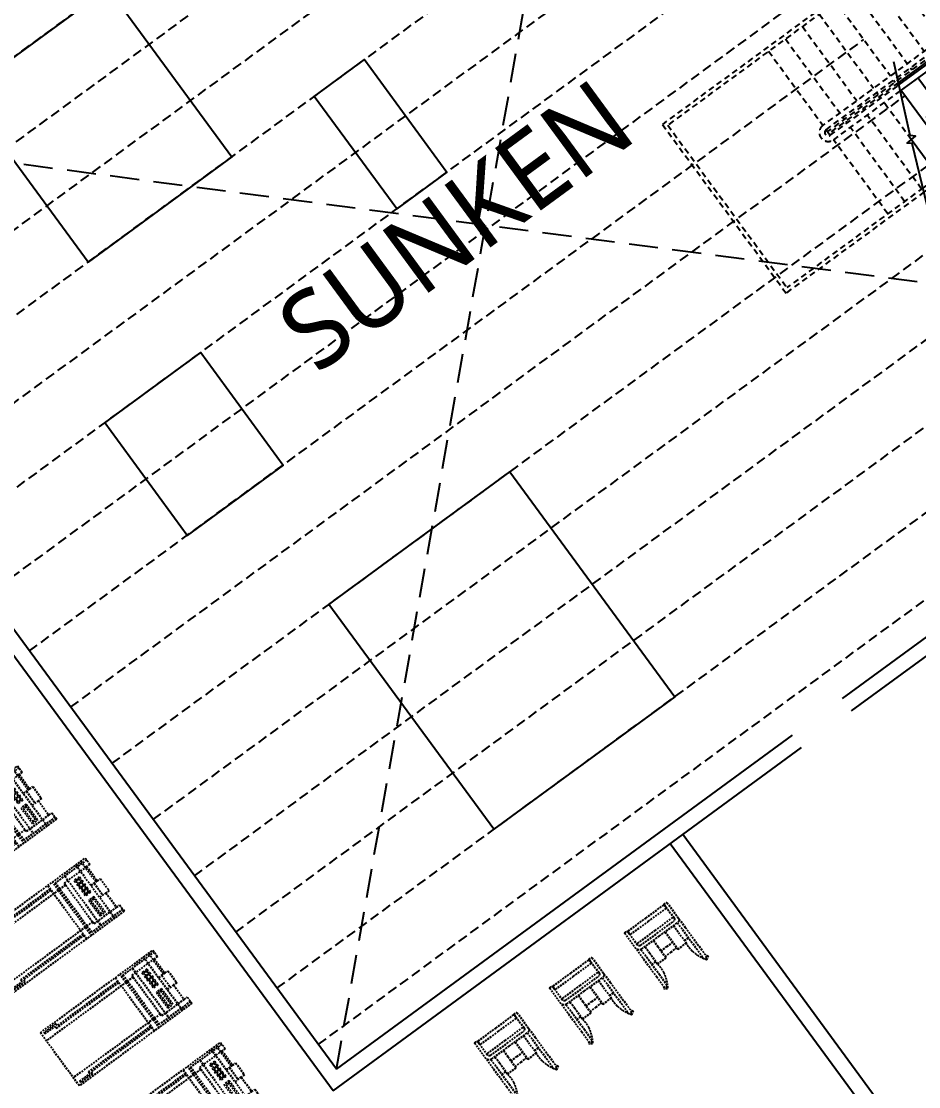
# Model space of a CAD drawing. Header units: millimetres. Extents: x 75184266 to 76346726, y -35850126 to -33679385.
# Drawn here: x 75345482 to 75357058, y -34902978 to -34889227 of the extents above; entities that cross this region are included whole.
import ezdxf
from ezdxf.enums import TextEntityAlignment as Align

# ---------------------------------------------------------------- set-up
doc = ezdxf.new("R2010")
doc.units = ezdxf.units.MM
doc.header["$LTSCALE"] = 50
doc.header["$MEASUREMENT"] = 0
doc.linetypes.add('XR-지하3층$0$-HID', pattern=[2.5, 1.5, -1])
doc.linetypes.add('XR-지하3층$0$HIDDEN', pattern=[0.375, 0.25, -0.125])
for name, color, linetype in [('XR-지하3층$0$CON', 2, 'CONTINUOUS'), ('XR-지하3층$0$HD', 7, 'CONTINUOUS'), ('XR-지하3층$0$가구', 27, 'XR-지하3층$0$HIDDEN')]:
    doc.layers.add(name, color=color, linetype=linetype)
doc.layers.add('건축', color=8, linetype='CONTINUOUS', plot=False)
doc.styles.add('XR-지하3층$0$맑은고딕', font='')
doc.styles.get('XR-지하3층$0$맑은고딕').set_extended_font_data('Malgun Gothic')

# ---------------------------------------------------------------- blocks, each defined once
blk = doc.blocks.new('XR-지하3층$0$A$C3B4F4651')
at = {"layer": 'XR-지하3층$0$CON', "ltscale": 100}
blk.add_line((1945, 2772, 0), (1945, 2772, 0), dxfattribs=at)
at = {"layer": 'XR-지하3층$0$HD', "linetype": 'XR-지하3층$0$-HID'}
for p, q in [((-3448, 5422, 0), (-3448, 2722, 0)), ((-3398, 5422, 0), (-3398, 2772, 0)), ((-233, 5372, 0), (1945, 5372, 0)), ((-212, 5422, 0), (1995, 5422, 0)), ((-208, 5372, 0), (-208, 4187, 0)), ((62, 5372, 0), (62, 4187, 0)), ((332, 5372, 0), (332, 4187, 0)), ((1945, 2772, 0), (1945, 5372, 0)), ((1995, 2722, 0), (1995, 5422, 0)), ((-478, 4779, 0), (-478, 4187, 0)), ((-736, 4187, 0), (332, 4187, 0)), ((-2198, 3957, 0), (-2198, 4117, 0)), ((-2128, 4027, 0), (-2128, 4117, 0)), ((332, 4027, 0), (-2128, 4027, 0)), ((-2098, 4057, 0), (332, 4057, 0)), ((-2098, 4057, 0), (-2098, 4027, 0)), ((-780, 4087, 0), (332, 4087, 0)), ((332, 4117, 0), (-767, 4117, 0)), ((-2198, 3957, 0), (332, 3957, 0)), ((-2098, 3957, 0), (-2098, 2772, 0)), ((-1828, 2772, 0), (-1828, 3957, 0)), ((-1558, 2772, 0), (-1558, 3957, 0)), ((-1288, 2772, 0), (-1288, 3957, 0)), ((-1018, 2772, 0), (-1018, 3957, 0)), ((-748, 2772, 0), (-748, 3957, 0)), ((-478, 2772, 0), (-478, 3957, 0)), ((-208, 2772, 0), (-208, 3957, 0)), ((62, 2772, 0), (62, 3957, 0)), ((332, 2772, 0), (332, 3957, 0)), ((-3398, 2772, 0), (1945, 2772, 0)), ((-3448, 2722, 0), (1995, 2722, 0))]:
    blk.add_line(p, q, dxfattribs=at)
at = {"layer": 'XR-지하3층$0$HD', "ltscale": 10}
for p, q in [((-2198, 5422, 0), (-212, 5422, 0)), ((-2198, 5422, 0), (-2198, 5372, 0)), ((-2198, 5372, 0), (-233, 5372, 0)), ((-2098, 5372, 0), (-2098, 4187, 0)), ((-1828, 5372, 0), (-1828, 4187, 0)), ((-1558, 5372, 0), (-1558, 4187, 0)), ((-1288, 5372, 0), (-1288, 4187, 0)), ((-1018, 5372, 0), (-1018, 4187, 0)), ((-748, 5372, 0), (-748, 4187, 0)), ((-478, 5372, 0), (-478, 4779, 0)), ((-2098, 4779, 0), (-748, 4779, 0)), ((-2198, 4187, 0), (-736, 4187, 0)), ((-2198, 4117, 0), (-2198, 4187, 0)), ((-767, 4117, 0), (-2198, 4117, 0)), ((-2098, 4087, 0), (-2098, 4117, 0)), ((-2098, 4087, 0), (-780, 4087, 0)), ((-2098, 4057, 0), (-2098, 4087, 0)), ((-1828, 4087, 0), (-1828, 4117, 0)), ((-1828, 4027, 0), (-1828, 4057, 0)), ((-1558, 4087, 0), (-1558, 4117, 0)), ((-1558, 4027, 0), (-1558, 4057, 0)), ((-1288, 4087, 0), (-1288, 4117, 0)), ((-1288, 4027, 0), (-1288, 4057, 0)), ((-1018, 4087, 0), (-1018, 4117, 0)), ((-1018, 4027, 0), (-1018, 4057, 0)), ((-748, 4087, 0), (-748, 4117, 0)), ((-748, 4027, 0), (-748, 4057, 0)), ((-478, 4087, 0), (-478, 4117, 0)), ((-478, 4027, 0), (-478, 4057, 0)), ((-208, 4087, 0), (-208, 4117, 0)), ((-208, 4027, 0), (-208, 4057, 0)), ((62, 4087, 0), (62, 4117, 0)), ((62, 4027, 0), (62, 4057, 0)), ((332, 4087, 0), (332, 4117, 0)), ((332, 4057, 0), (332, 4087, 0)), ((332, 4027, 0), (332, 4057, 0)), ((-2198, 2772, 0), (-2198, 2722, 0))]:
    blk.add_line(p, q, dxfattribs=at)
at = {"layer": 'XR-지하3층$0$HD', "ltscale": 10, "elevation": 0}
blk.add_lwpolyline([(-87, 5721), (-459, 4829), (-408, 4784), (-549, 4774), (-498, 4729), (-890, 3837)], dxfattribs=at)
blk.add_lwpolyline([(-817, 4899), (-748, 4779), (-817, 4659), (-847, 4676), (-788, 4779), (-847, 4882)], close=True, dxfattribs=at)
at = {"layer": 'XR-지하3층$0$HD', "ltscale": 10}
blk.add_circle((-2098, 4779, 0), 30, dxfattribs=at)
blk.add_circle((-2098, 4779, 0), 30, dxfattribs=at)
at = {"layer": 'XR-지하3층$0$HD', "linetype": 'XR-지하3층$0$-HID'}
for radius in [115, 45]:
    blk.add_arc((332, 4072, 0), radius, 270.0001, 90.0001, dxfattribs=at)
blk = doc.blocks.new('XR-지하3층$0$A$C011C61B5')
at = {"layer": 'XR-지하3층$0$가구', "color": 9, "ltscale": 2}
for p, q in [((70, 850, 0), (70, 520, 0)), ((150, 850, 0), (150, 0, 0)), ((525, 720, 0), (525, 850, 0)), ((600, 850, 0), (600, 0, 0)), ((0, 820, 0), (500, 820, 0)), ((350, 820, 0), (350, 30, 0)), ((350, 750, 0), (410, 750, 0)), ((410, 720, 0), (410, 130, 0)), ((500, 720, 0), (500, 820, 0)), ((500, 720, 0), (500, 130, 0)), ((525, 720, 0), (525, 130, 0)), ((50, 520, 0), (150, 520, 0)), ((100, 520, 0), (100, 330, 0)), ((50, 330, 0), (150, 330, 0)), ((0, 30, 0), (500, 30, 0)), ((500, 130, 0), (500, 30, 0)), ((525, 130, 0), (525, 0, 0))]:
    blk.add_line(p, q, dxfattribs=at)
at = {"layer": 'XR-지하3층$0$가구', "color": 9, "ltscale": 2, "elevation": 0}
for points in [[(1800, 850), (0, 850), (0, 750), (50, 750), (50, 520), (0, 520), (0, 330), (50, 330), (50, 100), (0, 100), (0, 0), (1800, 0)], [(233, 700), (233, 669), (205, 669), (205, 700)], [(284, 700), (284, 669), (255, 669), (255, 700)], [(233, 646), (233, 615), (205, 615), (205, 646)], [(233, 562), (233, 593), (205, 593), (205, 562)], [(284, 646), (284, 615), (255, 615), (255, 646)], [(284, 562), (284, 593), (255, 593), (255, 562)], [(233, 508), (233, 539), (205, 539), (205, 508)], [(233, 455), (233, 486), (205, 486), (205, 455)], [(284, 508), (284, 539), (255, 539), (255, 508)], [(284, 455), (284, 486), (255, 486), (255, 455)], [(284, 132), (205, 132), (205, 385), (284, 385)], [(264, 152), (225, 152), (225, 365), (264, 365)]]:
    blk.add_lwpolyline(points, close=True, dxfattribs=at)
for points in [[(50, 750), (410, 750), (410, 720), (1800, 720)], [(600, 795), (1570, 795), (1570, 825), (1760, 825), (1760, 805), (1600, 805), (1600, 775), (600, 775)], [(50, 100), (410, 100), (410, 130), (1800, 130)], [(600, 55), (1570, 55), (1570, 25), (1760, 25), (1760, 45), (1600, 45), (1600, 75), (600, 75)]]:
    blk.add_lwpolyline(points, dxfattribs=at)
blk = doc.blocks.new('XR-지하3층$0$A$C53A20786')
at = {"layer": 'XR-지하3층$0$가구', "color": 9, "ltscale": 2}
for p, q in [((19, 900), (19, 502)), ((64, 900), (64, 681)), ((64, 891), (64, 855)), ((357, 900), (73, 900)), ((357, 846), (73, 846)), ((640, 900), (357, 900)), ((640, 846), (357, 846)), ((649, 900), (649, 680)), ((649, 855), (649, 891)), ((694, 502), (694, 900)), ((64, 691), (64, 682)), ((357, 700), (73, 700)), ((638, 700), (357, 700)), ((357, 610), (64, 610)), ((64, 610), (64, 502)), ((357, 655), (91, 655)), ((127, 610), (127, 502)), ((262, 610), (262, 502)), ((622, 655), (357, 655)), ((640, 610), (357, 610)), ((451, 502), (451, 610)), ((586, 502), (586, 610)), ((649, 502), (649, 611)), ((19, 502), (19, 199)), ((64, 502), (64, 199)), ((127, 502), (127, 331)), ((262, 502), (262, 331)), ((357, 443), (262, 443)), ((451, 443), (357, 443)), ((451, 331), (451, 502)), ((586, 331), (586, 502)), ((649, 199), (649, 502)), ((694, 199), (694, 502)), ((127, 370), (64, 370)), ((262, 331), (127, 331)), ((357, 353), (262, 353)), ((451, 353), (357, 353)), ((586, 331), (451, 331)), ((649, 370), (586, 370)), ((19, 199), (19, 27)), ((64, 199), (64, 34)), ((649, 34), (649, 199)), ((694, 27), (694, 199)), ((42, 0), (0, 23)), ((19, 27), (60, 27)), ((654, 27), (694, 27)), ((672, 0), (713, 23))]:
    blk.add_line(p, q, dxfattribs=at)
for centre, radius, start, end in [((42, 876), 32.6, 46.3972, 133.6028), ((73, 891), 9, 90, 180), ((73, 855), 9, 180, 270), ((640, 891), 9, 0, 90), ((640, 855), 9, 270, 0), ((672, 876), 32.6, 46.3972, 133.6028), ((73, 691), 9, 90, 180), ((622, 682), 27, 270, 30), ((638, 691), 9, 30, 90), ((64, 655), 45, 180, 270), ((91, 682), 27, 180, 270), ((640, 664), 54, 270, 0), ((-323, 272), 455, 350.7712, 7.4782), ((1100, 273), 517, 173.5398, 188.2108), ((-348, 281), 481, 324.2818, 350.247), ((1062, 281), 481, 189.753, 215.7182), ((-377, 282), 457, 325.4703, 329.9812), ((1090, 282), 457, 210.0188, 214.5297)]:
    blk.add_arc(centre, radius, start, end, dxfattribs=at)

msp = doc.modelspace()

# ---------------------------------------------------------------- linework, layer by layer
at = {"layer": '건축', "linetype": 'XR-지하3층$0$HIDDEN', "ltscale": 30}
for p, q in [((75349546.2, -34902753), (75353398.3, -34880953.6)), ((75340494.1, -34890414.3, 0), (75362446.4, -34893295.3))]:
    msp.add_line(p, q, dxfattribs=at)
at = {"layer": '건축', "linetype": 'XR-지하3층$0$HIDDEN', "ltscale": 10}
for p, q in [((75341859.1, -34892274.9, 0), (75354763.1, -34882815.3, 0)), ((75342391.4, -34893000.5, 0), (75355295.2, -34883541.1, 0)), ((75342923.8, -34893726.2, 0), (75355827.3, -34884267, 0)), ((75343456.2, -34894451.9, 0), (75356359.4, -34884992.8, 0)), ((75343988.5, -34895177.5, 0), (75356891.5, -34885718.7, 0)), ((75344520.9, -34895903.2, 0), (75357423.6, -34886444.5, 0)), ((75345053.3, -34896628.8, 0), (75357955.7, -34887170.4, 0)), ((75345585.7, -34897354.5, 0), (75356350.8, -34889462.9, 0)), ((75347182.8, -34899531.5, 0), (75360084.4, -34890073.6, 0)), ((75346118, -34898080.2, 0), (75356882.9, -34890188.7, 0)), ((75347715.1, -34900257.1, 0), (75360616.6, -34890799.4, 0)), ((75346650.4, -34898805.8, 0), (75357415.1, -34890914.5, 0)), ((75348247.5, -34900982.8, 0), (75361148.4, -34891525.5, 0)), ((75348779.9, -34901708.5, 0), (75361680.7, -34892251.2, 0)), ((75349312.2, -34902434.1, 0), (75362213.1, -34892976.8, 0))]:
    msp.add_line(p, q, dxfattribs=at)
at = {"layer": '건축', "ltscale": 0.5}
for p, q in [((75349546.2, -34902753, 0), (75340055.6, -34889816.6, 0)), ((75349503.2, -34903032.6, 0), (75339894.3, -34889934.9, 0)), ((75356074.6, -34897966.8, 0), (75358952.8, -34895856.6, 0)), ((75356192.9, -34898128, 0), (75358909.7, -34896136.2, 0)), ((75349546.2, -34902753), (75355429.5, -34898439.8)), ((75349503.2, -34903032.6), (75355547.7, -34898601.1)), ((75357117.3, -34903955.3), (75354015.4, -34899724.5)), ((75356956, -34904073.6), (75353854.1, -34899842.7))]:
    msp.add_line(p, q, dxfattribs=at)
at = {"layer": '건축', "ltscale": 0.5, "elevation": 0}
for points in [[(75344745.7, -34890158.7), (75346601.5, -34888798.3), (75348197.8, -34890975.9), (75346342.1, -34892336.3)], [(75349260.4, -34890197), (75349908.1, -34889722.1), (75350972.3, -34891173.9), (75350324.6, -34891648.7)], [(75346557.1, -34894410.5), (75347795.5, -34893502.7), (75348859.7, -34894954.4), (75347621.3, -34895862.3)], [(75349450.5, -34896753.1), (75351782.5, -34895043.6), (75353910.9, -34897947), (75351579, -34899656.5)]]:
    msp.add_lwpolyline(points, close=True, dxfattribs=at)

# ---------------------------------------------------------------- block references
at = {"layer": '건축', "ltscale": 0.5, "rotation": 216.2469333634045}
msp.add_blockref('XR-지하3층$0$A$C3B4F4651', (75353750.7, -34887182.2, 0), dxfattribs=at)
at = {"layer": '건축', "ltscale": 0.01, "extrusion": (1.06789e-08, -8.86173e-09, 1), "xscale": -1, "rotation": 36.26512934610975}
for p in [(75345936, -34899523.9, 1.1), (75346808.7, -34900713, 1.1), (75347681.5, -34901902.1, 1.1), (75348554.1, -34903091.3, 1.1)]:
    msp.add_blockref('XR-지하3층$0$A$C011C61B5', p, dxfattribs=at)
at = {"layer": '건축', "ltscale": 0.01, "xscale": -1, "rotation": 36.26512934610975}
for p in [(75354358.5, -34901315.8, 0), (75353390.9, -34902025.7, 0), (75352423.4, -34902735.5, 0)]:
    msp.add_blockref('XR-지하3층$0$A$C53A20786', p, dxfattribs=at)

# ---------------------------------------------------------------- texts
at = {"layer": '건축', "style": 'XR-지하3층$0$맑은고딕'}
msp.add_text('SUNKEN', height=1000, rotation=36.24693, dxfattribs=at).set_placement((75351081.5, -34891857.7, 0), align=Align.MIDDLE_CENTER)

doc.saveas('drawing.dxf')
